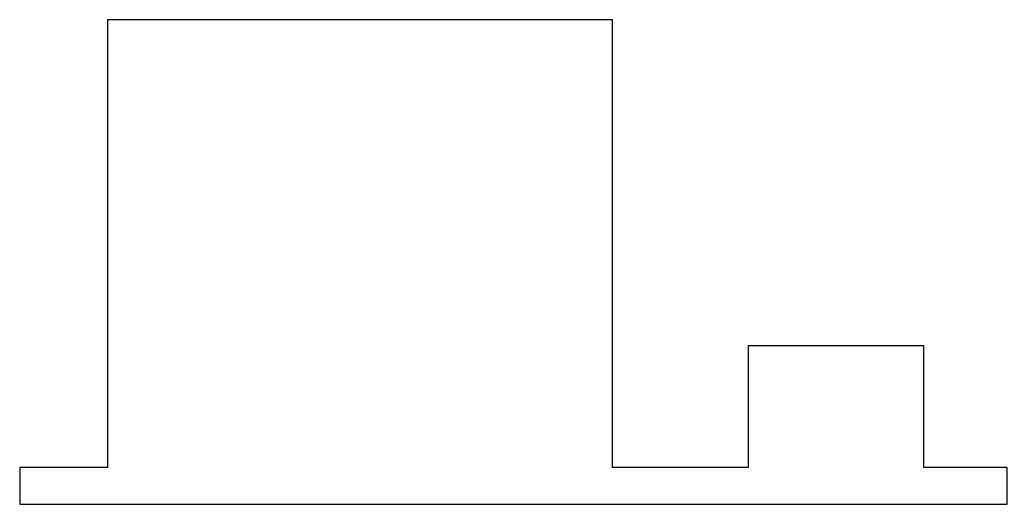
# Model space of a CAD drawing. Header units: millimetres. Extents: x -56 to 577, y 0 to 310.
import ezdxf

# ---------------------------------------------------------------- set-up
doc = ezdxf.new("R2010")
doc.units = ezdxf.units.MM

msp = doc.modelspace()

# ---------------------------------------------------------------- linework, layer by layer
for p, q in [((323.73, 310.37), (0, 310.37)), ((0, 310.37), (0, 23.61)), ((323.73, 23.61), (323.73, 310.37)), ((523.33, 101.39), (410.77, 101.39)), ((410.77, 101.39), (410.77, 23.61)), ((523.33, 23.61), (523.33, 101.39)), ((0, 23.61), (-56.35, 23.61)), ((-56.35, 23.61), (-56.35, 0)), ((410.77, 23.61), (323.73, 23.61)), ((576.84, 23.61), (523.33, 23.61)), ((576.84, 0), (576.84, 23.61)), ((-56.35, 0), (576.84, 0))]:
    msp.add_line(p, q)

doc.saveas('drawing.dxf')
